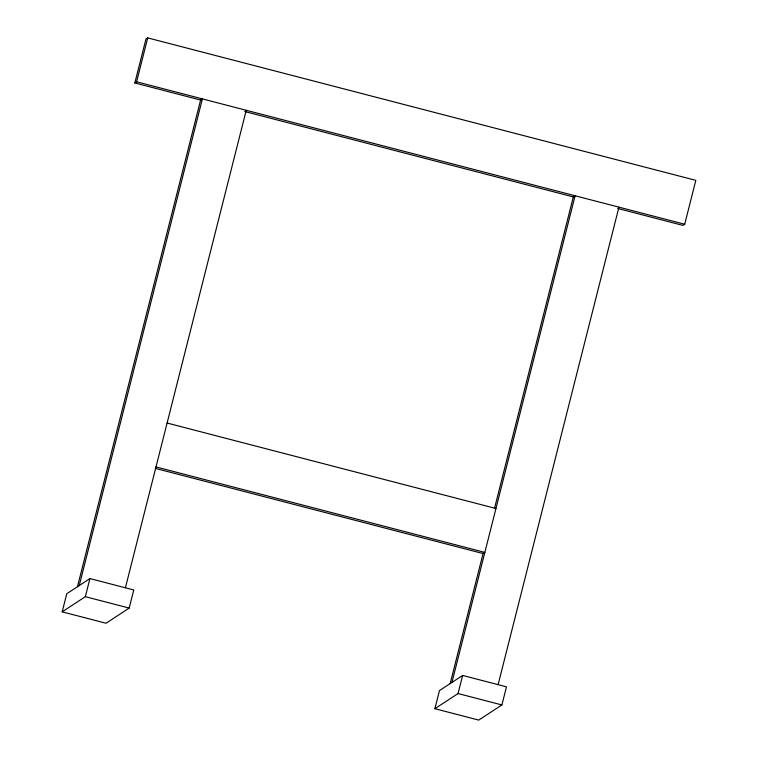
<?xml version="1.0" encoding="UTF-8"?>
<svg xmlns="http://www.w3.org/2000/svg" width="758" height="758" viewBox="0 0 758 758"><rect width="100%" height="100%" fill="white"/><g stroke="black" fill="none" stroke-linecap="round" stroke-linejoin="round"><path stroke-width="1.14" d="M201.202 100.208L134.839 82.954L145.943 39.065L147.715 37.9L695.816 180.347L684.711 224.245L682.93 225.41L617.713 208.459M134.839 82.954L136.611 81.798L147.715 37.9M62.184 611.839L66.761 593.732L89.927 578.572L133.778 589.97L129.192 608.077L106.035 623.237L62.184 611.839L85.341 596.679L89.927 578.572M77.458 586.73L200.605 100.056L202.386 98.891L79.239 585.574M125.411 587.782L246.236 110.289M434.893 708.702L439.469 690.595L462.636 675.444L506.477 686.833L501.9 704.94L478.734 720.1L434.893 708.702L458.05 693.551L462.636 675.444M450.167 683.602L483.272 552.743M494.604 507.983L573.313 196.919L575.095 195.754L451.939 682.437M498.11 684.654L618.935 207.152M136.611 81.798L684.711 224.245M244.682 111.511L574.232 197.156M167.092 423.03L495.95 508.504M155.987 466.928L484.845 552.402L483.064 553.558L155.352 468.387M85.341 596.679L129.192 608.077M458.05 693.551L501.9 704.94"/></g></svg>
